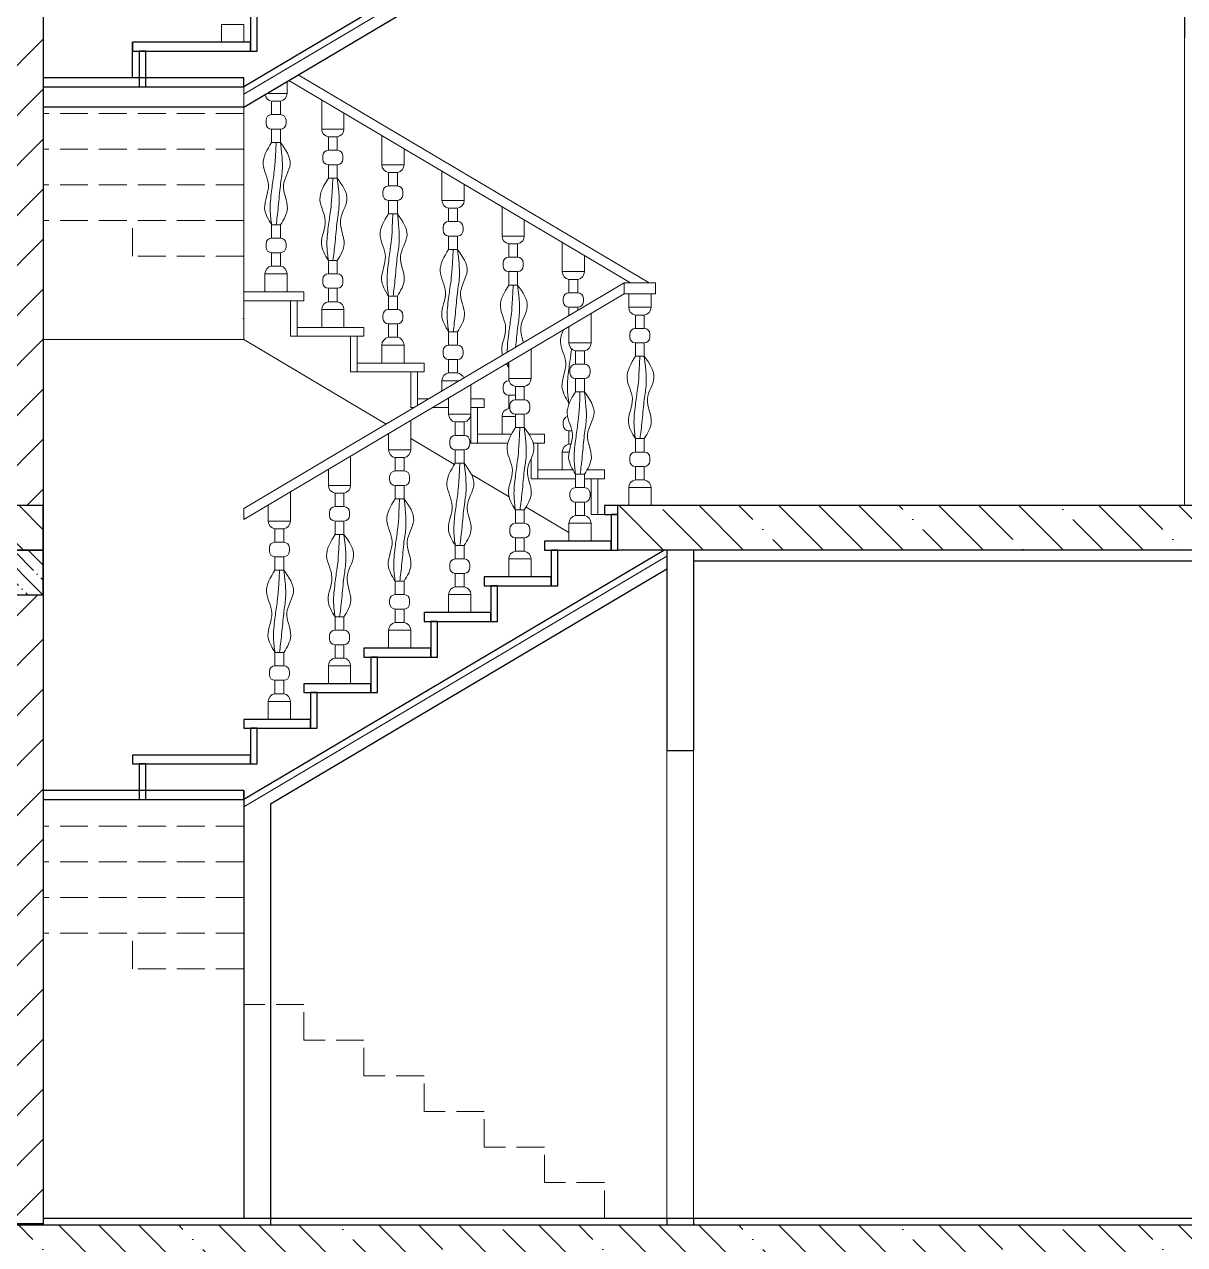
# Model space of a CAD drawing. Header units: millimetres. Extents: x -56498 to 234605, y -296269 to -29969.
# Drawn here: x 172599 to 177809, y -223285 to -217806 of the extents above; entities that cross this region are included whole.
import ezdxf

# ---------------------------------------------------------------- set-up
doc = ezdxf.new("R2010")
doc.units = ezdxf.units.MM
doc.header["$LTSCALE"] = 100
doc.linetypes.add('GOST2.303 4', pattern=[7, 5, -2, 0])
for name, color, linetype, lineweight in [('0.3', 7, 'Continuous', 30), ('Тонкі 0.18', 142, 'Continuous', 18), ('Штрихові 0.18', 7, 'GOST2.303 4', 18), ('Штрихування 0.09', 253, 'Continuous', 9)]:
    doc.layers.add(name, color=color, linetype=linetype, lineweight=lineweight)
pattern_1 = [(135, (-90169.8, -117250), (-179.60512, -179.60512), []), (135, (-90169.8, -117070.4), (-179.60512, -179.60512), [317.5, -63.5, 0, -63.5])]
pattern_2 = [(45, (-90169.81, -117250), (-112.2532, 112.2532), [])]

msp = doc.modelspace()

# ---------------------------------------------------------------- hatches: boundary and pattern name
at = {"layer": 'Штрихування 0.09'}
h = msp.add_hatch(dxfattribs=at)
h.set_pattern_fill('ANSI31', color=256, scale=50, style=0)
h.set_pattern_definition(pattern_2)
h.paths.add_polyline_path([(172684.165, -217166.579), (172284.165, -217166.579), (172284.165, -219966.583), (172684.165, -219966.583)])
h = msp.add_hatch(dxfattribs=at)
h.set_pattern_fill('ANSI35', color=256, scale=40, angle=90, style=0)
h.set_pattern_definition(pattern_1)
h.paths.add_polyline_path([(172284.165, -220166.583), (172684.165, -220166.583), (172684.165, -219966.583), (172284.165, -219966.583)])
h = msp.add_hatch(dxfattribs=at)
h.set_pattern_fill('ANSI35', color=256, scale=40, angle=90, style=0)
h.set_pattern_definition(pattern_1)
h.paths.add_polyline_path([(175264.165, -220166.588), (182084.092, -220166.588), (182084.092, -219966.583), (175264.165, -219966.583)])
at = {"layer": 'Штрихування 0.09', "ltscale": 0.25}
h = msp.add_hatch(dxfattribs=at)
h.set_pattern_fill('ANSI35', color=256, scale=15, angle=90, style=0)
h.paths.add_polyline_path([(172684.165, -220166.583), (172284.165, -220166.583), (172284.165, -220366.583), (172684.165, -220366.583)])
at = {"layer": 'Штрихування 0.09'}
h = msp.add_hatch(dxfattribs=at)
h.set_pattern_fill('ANSI31', color=256, scale=50, style=0)
h.set_pattern_definition(pattern_2)
h.paths.add_polyline_path([(172684.165, -220366.583), (172284.165, -220366.583), (172284.165, -223191.584), (172684.165, -223191.584)])
h = msp.add_hatch(dxfattribs=at)
h.set_pattern_fill('ANSI35', color=256, scale=40, angle=90, style=0)
h.set_pattern_definition(pattern_1)
h.paths.add_polyline_path([(162834.237, -223396.584), (182134.092, -223396.584), (182134.092, -223196.584), (162834.237, -223196.584)])

# ---------------------------------------------------------------- linework, layer by layer
at = {"layer": '0.3'}
for p, q in [((172684.165, -213426.584), (172684.165, -223196.584)), ((173584.163, -218084.197), (175470.144, -216966.583)), ((177809.166, -216966.583), (177809.166, -217866.585)), ((173584.163, -218177.189), (175542.692, -217016.583)), ((173084.163, -218046.591), (173084.163, -217886.591)), ((173584.163, -217886.591), (173084.163, -217886.591)), ((173584.163, -218046.591), (172684.163, -218046.591)), ((173584.163, -218177.189), (172684.165, -218177.189)), ((175264.165, -220166.588), (175264.165, -219966.591)), ((182084.092, -219966.583), (175474.165, -219966.588)), ((173584.165, -221284.194), (175470.133, -220166.587)), ((182084.092, -220166.583), (175264.165, -220166.588)), ((175484.165, -220166.583), (175484.165, -221066.584)), ((175604.165, -220166.583), (175604.165, -221066.584)), ((179864.163, -220216.583), (175604.165, -220216.583)), ((173704.165, -221306.075), (175484.165, -220251.264)), ((173584.165, -221086.588), (173084.165, -221086.588)), ((175484.165, -221066.584), (175604.165, -221066.584)), ((173584.165, -221246.588), (172684.165, -221246.588)), ((173584.165, -221246.588), (173584.165, -223166.584)), ((173704.165, -221306.075), (173704.165, -223196.584)), ((162684.165, -223196.584), (181884.092, -223196.584)), ((172684.165, -223191.584), (172284.165, -223191.584)), ((172284.165, -223191.584), (172684.165, -223191.584)), ((172684.165, -223166.584), (179864.163, -223166.584)), ((175484.165, -223166.584), (175484.165, -223196.584)), ((175604.165, -223166.584), (175604.165, -223196.584))]:
    msp.add_line(p, q, dxfattribs=at)
for points in [[(173614.163, -217926.591), (173644.163, -217926.591), (173644.163, -217766.591), (173614.163, -217766.591)], [(173084.163, -217926.591), (173614.163, -217926.591), (173614.163, -217886.591), (173084.163, -217886.591)], [(173114.163, -218086.591), (173144.163, -218086.591), (173144.163, -217926.591), (173114.163, -217926.591)], [(172684.163, -218086.591), (173584.163, -218086.591), (173584.163, -218046.591), (172684.163, -218046.591)], [(172284.165, -220166.583), (172684.165, -220166.583), (172684.165, -219966.583), (172284.165, -219966.583)], [(175234.165, -220166.588), (175264.165, -220166.588), (175264.165, -220006.588), (175234.165, -220006.588)], [(174934.165, -220166.588), (175234.165, -220166.588), (175234.165, -220126.588), (174934.165, -220126.588)], [(174964.165, -220326.588), (174994.165, -220326.588), (174994.165, -220166.588), (174964.165, -220166.588)], [(174664.165, -220326.588), (174964.165, -220326.588), (174964.165, -220286.588), (174664.165, -220286.588)], [(174694.165, -220486.588), (174724.165, -220486.588), (174724.165, -220326.588), (174694.165, -220326.588)], [(174394.165, -220486.588), (174694.165, -220486.588), (174694.165, -220446.588), (174394.165, -220446.588)], [(174424.165, -220646.588), (174454.165, -220646.588), (174454.165, -220486.588), (174424.165, -220486.588)], [(174124.165, -220646.588), (174424.165, -220646.588), (174424.165, -220606.588), (174124.165, -220606.588)], [(174154.165, -220806.588), (174184.165, -220806.588), (174184.165, -220646.588), (174154.165, -220646.588)], [(173854.165, -220806.588), (174154.165, -220806.588), (174154.165, -220766.588), (173854.165, -220766.588)], [(173884.165, -220966.588), (173914.165, -220966.588), (173914.165, -220806.588), (173884.165, -220806.588)], [(173584.165, -220966.588), (173884.165, -220966.588), (173884.165, -220926.588), (173584.165, -220926.588)], [(173614.165, -221126.588), (173644.165, -221126.588), (173644.165, -220966.588), (173614.165, -220966.588)], [(173084.165, -221126.588), (173614.165, -221126.588), (173614.165, -221086.588), (173084.165, -221086.588)], [(173114.165, -221286.588), (173144.165, -221286.588), (173144.165, -221126.588), (173114.165, -221126.588)], [(172684.165, -221286.588), (173584.165, -221286.588), (173584.165, -221246.588), (172684.165, -221246.588)]]:
    msp.add_lwpolyline(points, close=True, dxfattribs=at)
msp.add_lwpolyline([(175504.165, -219966.591), (175204.165, -219966.591), (175204.165, -220006.591), (175264.165, -220006.591)], dxfattribs=at)
at = {"layer": '0.3', "ltscale": 0.25}
msp.add_lwpolyline([(172684.165, -220166.583), (172284.165, -220166.583), (172284.165, -220366.583), (172684.165, -220366.583)], close=True, dxfattribs=at)
at = {"layer": 'Тонкі 0.18'}
for p, q in [((173584.163, -218119.069), (175528.99, -216966.583)), ((177809.166, -217866.585), (177809.166, -219966.586)), ((173584.165, -221319.066), (175484.165, -220193.144)), ((175484.165, -221066.584), (175484.165, -223166.584)), ((175604.165, -221066.584), (175604.165, -223166.584))]:
    msp.add_line(p, q, dxfattribs=at)
at = {"layer": 'Штрихові 0.18', "ltscale": 0.25}
for p, q in [((173584.163, -218206.591), (172684.163, -218206.591)), ((173584.163, -218366.591), (172684.163, -218366.591)), ((173584.163, -218526.591), (172684.163, -218526.591)), ((173584.163, -218686.591), (172684.163, -218686.591)), ((173084.163, -218846.591), (173084.163, -218686.591)), ((173584.163, -218846.591), (173084.163, -218846.591)), ((173584.165, -221406.588), (172684.165, -221406.588)), ((173584.165, -221566.588), (172684.165, -221566.588)), ((173584.165, -221726.588), (172684.165, -221726.588)), ((173584.165, -221886.588), (172684.165, -221886.588)), ((173084.165, -222046.588), (173084.165, -221886.588))]:
    msp.add_line(p, q, dxfattribs=at)
msp.add_lwpolyline([(175204.165, -223166.584), (175204.165, -223006.584), (174934.165, -223006.584), (174934.165, -222846.584), (174664.165, -222846.584), (174664.165, -222686.584), (174394.165, -222686.584), (174394.165, -222526.584), (174124.165, -222526.584), (174124.165, -222366.584), (173854.165, -222366.584), (173854.165, -222206.584), (173584.165, -222206.584), (173584.165, -222046.588), (173084.165, -222046.588)], dxfattribs=at)
at = {"layer": 'Штрихування 0.09', "ltscale": 0.75}
for p, q in [((173484.163, -217806.135), (173584.163, -217806.135)), ((173484.163, -217806.135), (173484.163, -217886.591)), ((173554.163, -217806.135), (173584.163, -217806.135)), ((173584.163, -217806.135), (173584.163, -217886.591)), ((175405.276, -218966.591), (173828.662, -218032.301)), ((173779.163, -218061.634), (173779.163, -218116.257)), ((175320.901, -218966.591), (173786.474, -218057.301)), ((173686.986, -218116.257), (173779.163, -218116.257)), ((173709.163, -218151.257), (173749.163, -218151.257)), ((173709.163, -218211.257), (173709.163, -218151.257)), ((173749.163, -218116.257), (173779.163, -218116.257)), ((173749.163, -218211.257), (173749.163, -218151.257)), ((173934.163, -218144.821), (173934.163, -218276.257)), ((173709.163, -218211.257), (173749.163, -218211.257)), ((174034.163, -218204.08), (174034.163, -218276.257)), ((173684.163, -218251.257), (173684.163, -218236.257)), ((173774.163, -218251.257), (173774.163, -218236.257)), ((173709.163, -218276.257), (173749.163, -218276.257)), ((173709.163, -218336.257), (173709.163, -218276.257)), ((173749.163, -218336.257), (173749.163, -218276.257)), ((173934.163, -218276.257), (174034.163, -218276.257)), ((173964.163, -218311.257), (174004.163, -218311.257)), ((173964.163, -218371.257), (173964.163, -218311.257)), ((174004.163, -218276.257), (174034.163, -218276.257)), ((174004.163, -218371.257), (174004.163, -218311.257)), ((174204.163, -218304.821), (174204.163, -218436.257)), ((173709.163, -218336.257), (173749.163, -218336.257)), ((173964.163, -218371.257), (174004.163, -218371.257)), ((174304.163, -218364.08), (174304.163, -218436.257)), ((173939.163, -218411.257), (173939.163, -218396.257)), ((174029.163, -218411.257), (174029.163, -218396.257)), ((173964.163, -218436.257), (174004.163, -218436.257)), ((173964.163, -218496.257), (173964.163, -218436.257)), ((174004.163, -218496.257), (174004.163, -218436.257)), ((174204.163, -218436.257), (174304.163, -218436.257)), ((174234.163, -218471.257), (174274.163, -218471.257)), ((174234.163, -218531.257), (174234.163, -218471.257)), ((174274.163, -218436.257), (174304.163, -218436.257)), ((174274.163, -218531.257), (174274.163, -218471.257)), ((174474.163, -218464.821), (174474.163, -218596.257)), ((173964.163, -218496.257), (174004.163, -218496.257)), ((174234.163, -218531.257), (174274.163, -218531.257)), ((174574.163, -218524.08), (174574.163, -218596.257)), ((174209.163, -218571.257), (174209.163, -218556.257)), ((174299.163, -218571.257), (174299.163, -218556.257)), ((174234.163, -218596.257), (174274.163, -218596.257)), ((174234.163, -218656.257), (174234.163, -218596.257)), ((174274.163, -218656.257), (174274.163, -218596.257)), ((174474.163, -218596.257), (174574.163, -218596.257)), ((174504.163, -218631.257), (174544.163, -218631.257)), ((174504.163, -218691.257), (174504.163, -218631.257)), ((174544.163, -218596.257), (174574.163, -218596.257)), ((174544.163, -218691.257), (174544.163, -218631.257)), ((174744.163, -218624.821), (174744.163, -218756.257)), ((174234.163, -218656.257), (174274.163, -218656.257)), ((174504.163, -218691.257), (174544.163, -218691.257)), ((174844.163, -218684.08), (174844.163, -218756.257)), ((173709.163, -218706.131), (173749.163, -218706.131)), ((173709.163, -218706.131), (173709.163, -218766.131)), ((173749.163, -218706.131), (173749.163, -218766.131)), ((174479.163, -218731.257), (174479.163, -218716.257)), ((174504.163, -218756.257), (174544.163, -218756.257)), ((174504.163, -218816.257), (174504.163, -218756.257)), ((174544.163, -218816.257), (174544.163, -218756.257)), ((174569.163, -218731.257), (174569.163, -218716.257)), ((174744.163, -218756.257), (174844.163, -218756.257)), ((174814.163, -218756.257), (174844.163, -218756.257)), ((173684.163, -218791.131), (173684.163, -218806.131)), ((173709.163, -218766.131), (173749.163, -218766.131)), ((173774.163, -218791.131), (173774.163, -218806.131)), ((174774.163, -218791.257), (174814.163, -218791.257)), ((174774.163, -218851.257), (174774.163, -218791.257)), ((174814.163, -218851.257), (174814.163, -218791.257)), ((175014.163, -218784.821), (175014.163, -218916.257)), ((173709.163, -218831.131), (173749.163, -218831.131)), ((173709.163, -218831.131), (173709.163, -218891.131)), ((173709.163, -218831.131), (173749.163, -218831.131)), ((173709.163, -218831.131), (173709.163, -218891.131)), ((173749.163, -218831.131), (173749.163, -218891.131)), ((173749.163, -218831.131), (173749.163, -218891.131)), ((173964.163, -218866.131), (174004.163, -218866.131)), ((173964.163, -218866.131), (173964.163, -218926.131)), ((174004.163, -218866.131), (174004.163, -218926.131)), ((174504.163, -218816.257), (174544.163, -218816.257)), ((174774.163, -218851.257), (174814.163, -218851.257)), ((175114.163, -218844.08), (175114.163, -218916.257)), ((173709.163, -218891.131), (173749.163, -218891.131)), ((174749.163, -218891.257), (174749.163, -218876.257)), ((174774.163, -218916.257), (174814.163, -218916.257)), ((174774.163, -218976.257), (174774.163, -218916.257)), ((174814.163, -218976.257), (174814.163, -218916.257)), ((174839.163, -218891.257), (174839.163, -218876.257)), ((175014.163, -218916.257), (175114.163, -218916.257)), ((175084.163, -218916.257), (175114.163, -218916.257)), ((173584.163, -219979.267), (175293.053, -218966.591)), ((173679.163, -218926.131), (173779.163, -218926.131)), ((173679.163, -218926.131), (173679.163, -219006.587)), ((173749.163, -218926.131), (173779.163, -218926.131)), ((173779.163, -218926.131), (173779.163, -219006.587)), ((173939.163, -218951.131), (173939.163, -218966.131)), ((173964.163, -218926.131), (174004.163, -218926.131)), ((174029.163, -218951.131), (174029.163, -218966.131)), ((174774.163, -218976.257), (174814.163, -218976.257)), ((175044.163, -218951.257), (175084.163, -218951.257)), ((175044.163, -219011.257), (175044.163, -218951.257)), ((175084.163, -219011.257), (175084.163, -218951.257)), ((173584.163, -220029.267), (175293.053, -219016.591)), ((173964.163, -218991.131), (174004.163, -218991.131)), ((173964.163, -218991.131), (173964.163, -219051.131)), ((173964.163, -218991.131), (174004.163, -218991.131)), ((173964.163, -218991.131), (173964.163, -219051.131)), ((174004.163, -218991.131), (174004.163, -219051.131)), ((174004.163, -218991.131), (174004.163, -219051.131)), ((174234.163, -219026.131), (174274.163, -219026.131)), ((174234.163, -219026.131), (174234.163, -219086.131)), ((174274.163, -219026.131), (174274.163, -219086.131)), ((175044.163, -219011.257), (175084.163, -219011.257)), ((175313.053, -219016.591), (175313.053, -219076.261)), ((175413.053, -219016.591), (175413.053, -219076.261)), ((173934.163, -219086.131), (174034.163, -219086.131)), ((173934.163, -219086.131), (173934.163, -219166.587)), ((173964.163, -219051.131), (174004.163, -219051.131)), ((174004.163, -219086.131), (174034.163, -219086.131)), ((174034.163, -219086.131), (174034.163, -219166.587)), ((174234.163, -219086.131), (174274.163, -219086.131)), ((175019.163, -219051.257), (175019.163, -219036.257)), ((175044.163, -219076.257), (175084.163, -219076.257)), ((175044.163, -219114.081), (175044.163, -219076.257)), ((175084.163, -219090.378), (175084.163, -219076.257)), ((175109.163, -219051.257), (175109.163, -219036.257)), ((175313.053, -219076.261), (175413.053, -219076.261)), ((175383.053, -219076.261), (175413.053, -219076.261)), ((174209.163, -219111.131), (174209.163, -219126.131)), ((174299.163, -219111.131), (174299.163, -219126.131)), ((175144.165, -219104.821), (175144.165, -219236.257)), ((175343.053, -219111.261), (175383.053, -219111.261)), ((175343.053, -219171.261), (175343.053, -219111.261)), ((175383.053, -219171.261), (175383.053, -219111.261)), ((174234.163, -219151.131), (174274.163, -219151.131)), ((174234.163, -219151.131), (174234.163, -219211.131)), ((174234.163, -219151.131), (174274.163, -219151.131)), ((174234.163, -219151.131), (174234.163, -219211.131)), ((174274.163, -219151.131), (174274.163, -219211.131)), ((174274.163, -219151.131), (174274.163, -219211.131)), ((174504.163, -219186.131), (174544.163, -219186.131)), ((174504.163, -219186.131), (174504.163, -219246.131)), ((174544.163, -219186.131), (174544.163, -219246.131)), ((175044.165, -219164.08), (175044.165, -219236.257)), ((175318.053, -219211.261), (175318.053, -219196.261)), ((175343.053, -219171.261), (175383.053, -219171.261)), ((175408.053, -219211.261), (175408.053, -219196.261)), ((174204.163, -219246.131), (174304.163, -219246.131)), ((174204.163, -219246.131), (174204.163, -219326.587)), ((174234.163, -219211.131), (174274.163, -219211.131)), ((174274.163, -219246.131), (174304.163, -219246.131)), ((174304.163, -219246.131), (174304.163, -219326.587)), ((174504.163, -219246.131), (174544.163, -219246.131)), ((175044.165, -219236.257), (175144.165, -219236.257)), ((175114.165, -219236.257), (175144.165, -219236.257)), ((175343.053, -219236.261), (175383.053, -219236.261)), ((175343.053, -219296.261), (175343.053, -219236.261)), ((175383.053, -219296.261), (175383.053, -219236.261)), ((174479.163, -219271.131), (174479.163, -219286.131)), ((174569.163, -219271.131), (174569.163, -219286.131)), ((174874.165, -219264.821), (174874.165, -219396.257)), ((175074.165, -219271.257), (175114.165, -219271.257)), ((175074.165, -219331.257), (175074.165, -219271.257)), ((175114.165, -219331.257), (175114.165, -219271.257)), ((175343.053, -219296.261), (175383.053, -219296.261)), ((174504.163, -219311.131), (174544.163, -219311.131)), ((174504.163, -219311.131), (174504.163, -219371.131)), ((174504.163, -219311.131), (174544.163, -219311.131)), ((174504.163, -219311.131), (174504.163, -219371.131)), ((174544.163, -219311.131), (174544.163, -219371.131)), ((174544.163, -219311.131), (174544.163, -219371.131)), ((174774.163, -219324.081), (174774.163, -219406.131)), ((174774.165, -219324.08), (174774.165, -219396.257)), ((175049.165, -219371.257), (175049.165, -219356.257)), ((175074.165, -219331.257), (175114.165, -219331.257)), ((175139.165, -219371.257), (175139.165, -219356.257)), ((174474.163, -219406.131), (174551.329, -219406.131)), ((174474.163, -219406.131), (174474.163, -219451.859)), ((174504.163, -219371.131), (174544.163, -219371.131)), ((174544.163, -219406.131), (174551.329, -219406.131)), ((174774.165, -219396.257), (174874.165, -219396.257)), ((174844.165, -219396.257), (174874.165, -219396.257)), ((175074.165, -219396.257), (175114.165, -219396.257)), ((175074.165, -219456.257), (175074.165, -219396.257)), ((175114.165, -219456.257), (175114.165, -219396.257)), ((174604.165, -219424.821), (174604.165, -219556.257)), ((174749.163, -219431.131), (174749.163, -219446.131)), ((174774.163, -219471.131), (174804.165, -219471.131)), ((174774.163, -219471.131), (174774.163, -219531.131)), ((174774.163, -219471.131), (174804.165, -219471.131)), ((174774.163, -219471.131), (174774.163, -219531.131)), ((174804.165, -219431.257), (174844.165, -219431.257)), ((174804.165, -219491.257), (174804.165, -219431.257)), ((174844.165, -219491.257), (174844.165, -219431.257)), ((175074.165, -219456.257), (175114.165, -219456.257)), ((174504.165, -219484.08), (174504.165, -219556.257)), ((174779.165, -219531.257), (174779.165, -219516.257)), ((174804.165, -219491.257), (174844.165, -219491.257)), ((174869.165, -219531.257), (174869.165, -219516.257)), ((175044.163, -219506.131), (175046.516, -219506.131)), ((175044.163, -219506.131), (175044.163, -219511.851)), ((174504.165, -219556.257), (174604.165, -219556.257)), ((174574.165, -219556.257), (174604.165, -219556.257)), ((174744.163, -219566.131), (174804.165, -219566.131)), ((174744.163, -219566.131), (174744.163, -219646.587)), ((174774.163, -219531.131), (174779.165, -219531.131)), ((174804.165, -219556.257), (174844.165, -219556.257)), ((174804.165, -219616.257), (174804.165, -219556.257)), ((174844.165, -219616.257), (174844.165, -219556.257)), ((174334.165, -219584.821), (174334.165, -219716.257)), ((174534.165, -219591.257), (174574.165, -219591.257)), ((174534.165, -219651.257), (174534.165, -219591.257)), ((174574.165, -219651.257), (174574.165, -219591.257)), ((174804.165, -219616.257), (174844.165, -219616.257)), ((175019.163, -219591.131), (175019.163, -219606.131)), ((175044.163, -219631.131), (175058.038, -219631.131)), ((175044.163, -219631.131), (175044.163, -219691.131)), ((175044.163, -219631.131), (175058.038, -219631.131)), ((175044.163, -219631.131), (175044.163, -219691.131)), ((174234.165, -219644.08), (174234.165, -219716.257)), ((174509.165, -219691.257), (174509.165, -219676.257)), ((174534.165, -219651.257), (174574.165, -219651.257)), ((174599.165, -219691.257), (174599.165, -219676.257)), ((175044.163, -219691.131), (175054.056, -219691.131)), ((175343.053, -219666.135), (175383.053, -219666.135)), ((175343.053, -219666.135), (175343.053, -219726.135)), ((175383.053, -219666.135), (175383.053, -219726.135)), ((174064.165, -219744.821), (174064.165, -219876.257)), ((174234.165, -219716.257), (174334.165, -219716.257)), ((174304.165, -219716.257), (174334.165, -219716.257)), ((174534.165, -219716.257), (174574.165, -219716.257)), ((174534.165, -219776.257), (174534.165, -219716.257)), ((174574.165, -219776.257), (174574.165, -219716.257)), ((175014.163, -219726.131), (175045.212, -219726.131)), ((175014.163, -219726.131), (175014.163, -219806.587)), ((175343.053, -219726.135), (175383.053, -219726.135)), ((174264.165, -219751.257), (174304.165, -219751.257)), ((174264.165, -219811.257), (174264.165, -219751.257)), ((174304.165, -219811.257), (174304.165, -219751.257)), ((174534.165, -219776.257), (174574.165, -219776.257)), ((175318.053, -219751.135), (175318.053, -219766.135)), ((175343.053, -219791.135), (175383.053, -219791.135)), ((175343.053, -219791.135), (175343.053, -219851.135)), ((175343.053, -219791.135), (175383.053, -219791.135)), ((175343.053, -219791.135), (175343.053, -219851.135)), ((175383.053, -219791.135), (175383.053, -219851.135)), ((175383.053, -219791.135), (175383.053, -219851.135)), ((175408.053, -219751.135), (175408.053, -219766.135)), ((173964.165, -219804.08), (173964.165, -219876.257)), ((174239.165, -219851.257), (174239.165, -219836.257)), ((174264.165, -219811.257), (174304.165, -219811.257)), ((174329.165, -219851.257), (174329.165, -219836.257)), ((175074.165, -219826.132), (175114.165, -219826.132)), ((175074.165, -219826.132), (175074.165, -219886.132)), ((175114.165, -219826.132), (175114.165, -219886.132)), ((175343.053, -219851.135), (175383.053, -219851.135)), ((173794.165, -219904.821), (173794.165, -220036.257)), ((173964.165, -219876.257), (174064.165, -219876.257)), ((174034.165, -219876.257), (174064.165, -219876.257)), ((174264.165, -219876.257), (174304.165, -219876.257)), ((174264.165, -219936.257), (174264.165, -219876.257)), ((174304.165, -219936.257), (174304.165, -219876.257)), ((175074.165, -219886.132), (175114.165, -219886.132)), ((175313.053, -219886.135), (175413.053, -219886.135)), ((175313.053, -219886.135), (175313.053, -219966.591)), ((175383.053, -219886.135), (175413.053, -219886.135)), ((175413.053, -219886.135), (175413.053, -219966.591)), ((173694.165, -219964.08), (173694.165, -220036.257)), ((173994.165, -219911.257), (174034.165, -219911.257)), ((173994.165, -219971.257), (173994.165, -219911.257)), ((174034.165, -219971.257), (174034.165, -219911.257)), ((174264.165, -219936.257), (174304.165, -219936.257)), ((175049.165, -219911.132), (175049.165, -219926.132)), ((175074.165, -219951.132), (175114.165, -219951.132)), ((175074.165, -219951.132), (175074.165, -220011.132)), ((175074.165, -219951.132), (175114.165, -219951.132)), ((175074.165, -219951.132), (175074.165, -220011.132)), ((175114.165, -219951.132), (175114.165, -220011.132)), ((175114.165, -219951.132), (175114.165, -220011.132)), ((175139.165, -219911.132), (175139.165, -219926.132)), ((173584.163, -220029.267), (173584.163, -219979.267)), ((173969.165, -220011.257), (173969.165, -219996.257)), ((173994.165, -219971.257), (174034.165, -219971.257)), ((174059.165, -220011.257), (174059.165, -219996.257)), ((174804.165, -219986.132), (174844.165, -219986.132)), ((174804.165, -219986.132), (174804.165, -220046.132)), ((174844.165, -219986.132), (174844.165, -220046.132)), ((175074.165, -220011.132), (175114.165, -220011.132)), ((173694.165, -220036.257), (173794.165, -220036.257)), ((173724.165, -220071.257), (173764.165, -220071.257)), ((173724.165, -220131.257), (173724.165, -220071.257)), ((173764.165, -220036.257), (173794.165, -220036.257)), ((173764.165, -220131.257), (173764.165, -220071.257)), ((173994.165, -220036.257), (174034.165, -220036.257)), ((173994.165, -220096.257), (173994.165, -220036.257)), ((174034.165, -220096.257), (174034.165, -220036.257)), ((174779.165, -220071.132), (174779.165, -220086.132)), ((174804.165, -220046.132), (174844.165, -220046.132)), ((174869.165, -220071.132), (174869.165, -220086.132)), ((175044.165, -220046.132), (175144.165, -220046.132)), ((175044.165, -220046.132), (175044.165, -220126.588)), ((175114.165, -220046.132), (175144.165, -220046.132)), ((175144.165, -220046.132), (175144.165, -220126.588)), ((173994.165, -220096.257), (174034.165, -220096.257)), ((174804.165, -220111.132), (174844.165, -220111.132)), ((174804.165, -220111.132), (174804.165, -220171.132)), ((174804.165, -220111.132), (174844.165, -220111.132)), ((174804.165, -220111.132), (174804.165, -220171.132)), ((174844.165, -220111.132), (174844.165, -220171.132)), ((174844.165, -220111.132), (174844.165, -220171.132)), ((173699.165, -220171.257), (173699.165, -220156.257)), ((173724.165, -220131.257), (173764.165, -220131.257)), ((173789.165, -220171.257), (173789.165, -220156.257)), ((174534.165, -220146.132), (174574.165, -220146.132)), ((174534.165, -220146.132), (174534.165, -220206.132)), ((174574.165, -220146.132), (174574.165, -220206.132)), ((174804.165, -220171.132), (174844.165, -220171.132)), ((173724.165, -220196.257), (173764.165, -220196.257)), ((173724.165, -220256.257), (173724.165, -220196.257)), ((173764.165, -220256.257), (173764.165, -220196.257)), ((174509.165, -220231.132), (174509.165, -220246.132)), ((174534.165, -220206.132), (174574.165, -220206.132)), ((174599.165, -220231.132), (174599.165, -220246.132)), ((174774.165, -220206.132), (174874.165, -220206.132)), ((174774.165, -220206.132), (174774.165, -220286.588)), ((174844.165, -220206.132), (174874.165, -220206.132)), ((174874.165, -220206.132), (174874.165, -220286.588)), ((173724.165, -220256.257), (173764.165, -220256.257)), ((174534.165, -220271.132), (174574.165, -220271.132)), ((174534.165, -220271.132), (174534.165, -220331.132)), ((174534.165, -220271.132), (174574.165, -220271.132)), ((174534.165, -220271.132), (174534.165, -220331.132)), ((174574.165, -220271.132), (174574.165, -220331.132)), ((174574.165, -220271.132), (174574.165, -220331.132)), ((174264.165, -220306.132), (174304.165, -220306.132)), ((174264.165, -220306.132), (174264.165, -220366.132)), ((174304.165, -220306.132), (174304.165, -220366.132)), ((174534.165, -220331.132), (174574.165, -220331.132)), ((174239.165, -220391.132), (174239.165, -220406.132)), ((174264.165, -220366.132), (174304.165, -220366.132)), ((174329.165, -220391.132), (174329.165, -220406.132)), ((174504.165, -220366.132), (174604.165, -220366.132)), ((174504.165, -220366.132), (174504.165, -220446.588)), ((174574.165, -220366.132), (174604.165, -220366.132)), ((174604.165, -220366.132), (174604.165, -220446.588)), ((174264.165, -220431.132), (174304.165, -220431.132)), ((174264.165, -220431.132), (174264.165, -220491.132)), ((174264.165, -220431.132), (174304.165, -220431.132)), ((174264.165, -220431.132), (174264.165, -220491.132)), ((174304.165, -220431.132), (174304.165, -220491.132)), ((174304.165, -220431.132), (174304.165, -220491.132)), ((173994.165, -220466.132), (174034.165, -220466.132)), ((173994.165, -220466.132), (173994.165, -220526.132)), ((174034.165, -220466.132), (174034.165, -220526.132)), ((174264.165, -220491.132), (174304.165, -220491.132)), ((173969.165, -220551.132), (173969.165, -220566.132)), ((173994.165, -220526.132), (174034.165, -220526.132)), ((174059.165, -220551.132), (174059.165, -220566.132)), ((174234.165, -220526.132), (174334.165, -220526.132)), ((174234.165, -220526.132), (174234.165, -220606.588)), ((174304.165, -220526.132), (174334.165, -220526.132)), ((174334.165, -220526.132), (174334.165, -220606.588)), ((173994.165, -220591.132), (174034.165, -220591.132)), ((173994.165, -220591.132), (173994.165, -220651.132)), ((173994.165, -220591.132), (174034.165, -220591.132)), ((173994.165, -220591.132), (173994.165, -220651.132)), ((174034.165, -220591.132), (174034.165, -220651.132)), ((174034.165, -220591.132), (174034.165, -220651.132)), ((173724.165, -220626.132), (173764.165, -220626.132)), ((173724.165, -220626.132), (173724.165, -220686.132)), ((173764.165, -220626.132), (173764.165, -220686.132)), ((173994.165, -220651.132), (174034.165, -220651.132)), ((173699.165, -220711.132), (173699.165, -220726.132)), ((173724.165, -220686.132), (173764.165, -220686.132)), ((173789.165, -220711.132), (173789.165, -220726.132)), ((173964.165, -220686.132), (174064.165, -220686.132)), ((173964.165, -220686.132), (173964.165, -220766.588)), ((174034.165, -220686.132), (174064.165, -220686.132)), ((174064.165, -220686.132), (174064.165, -220766.588)), ((173724.165, -220751.132), (173764.165, -220751.132)), ((173724.165, -220751.132), (173724.165, -220811.132)), ((173724.165, -220751.132), (173764.165, -220751.132)), ((173724.165, -220751.132), (173724.165, -220811.132)), ((173764.165, -220751.132), (173764.165, -220811.132)), ((173764.165, -220751.132), (173764.165, -220811.132)), ((173724.165, -220811.132), (173764.165, -220811.132)), ((173694.165, -220846.132), (173794.165, -220846.132)), ((173694.165, -220846.132), (173694.165, -220926.588)), ((173764.165, -220846.132), (173794.165, -220846.132)), ((173794.165, -220846.132), (173794.165, -220926.588))]:
    msp.add_line(p, q, dxfattribs=at)
at = {"layer": 'Штрихування 0.09'}
for p, q in [((173423.059, -217886.591), (173393.057, -217886.591)), ((173584.163, -219126.587), (173580.701, -219126.587)), ((174223.418, -219600.449), (173584.163, -219221.631)), ((174530.409, -219782.369), (174334.165, -219666.076)), ((174775.681, -219927.715), (174606.867, -219827.677)), ((175044.165, -220086.817), (174852.108, -219973.005)), ((175174.163, -220006.587), (175204.165, -220006.587)), ((175313.053, -219966.591), (175283.051, -219966.591))]:
    msp.add_line(p, q, dxfattribs=at)
at = {"layer": 'Штрихування 0.09', "ltscale": 0.25}
for q in [(173584.163, -218086.591), (172684.165, -219221.631)]:
    msp.add_line((173584.163, -219221.631), q, dxfattribs=at)
at = {"layer": 'Штрихування 0.09'}
for points in [[(172284.165, -216966.583), (172684.165, -216966.583), (172684.165, -219966.583), (172284.165, -219966.583)], [(173854.163, -219046.587), (173584.163, -219046.587), (173584.163, -219006.587), (173854.163, -219006.587)], [(173824.163, -219206.587), (173794.163, -219206.587), (173794.163, -219046.587), (173824.163, -219046.587)], [(174124.163, -219206.587), (173824.163, -219206.587), (173824.163, -219166.587), (174124.163, -219166.587)], [(174094.163, -219366.587), (174064.163, -219366.587), (174064.163, -219206.587), (174094.163, -219206.587)], [(174394.163, -219366.587), (174094.163, -219366.587), (174094.163, -219326.587), (174394.163, -219326.587)], [(174634.163, -219686.587), (174604.163, -219686.587), (174604.163, -219526.587), (174634.163, -219526.587)], [(175174.163, -220006.587), (175144.163, -220006.587), (175144.163, -219846.587), (175174.163, -219846.587)], [(175264.165, -220166.588), (182084.092, -220166.588), (182084.092, -219966.583), (175264.165, -219966.583)], [(172684.165, -220166.583), (172284.165, -220166.583), (172284.165, -223191.584), (172684.165, -223191.584)], [(162834.237, -223396.584), (182134.092, -223396.584), (182134.092, -223196.584), (162834.237, -223196.584)]]:
    msp.add_lwpolyline(points, close=True, dxfattribs=at)
at = {"layer": 'Штрихування 0.09', "ltscale": 0.75}
msp.add_lwpolyline([(175433.053, -218966.591), (175293.053, -218966.591), (175293.053, -219016.591), (175433.053, -219016.591)], close=True, dxfattribs=at)
at = {"layer": 'Штрихування 0.09'}
for points in [[(174348.06, -219526.587), (174334.163, -219526.587), (174334.163, -219366.587), (174364.163, -219366.587), (174364.163, -219517.044)], [(174364.163, -219517.044), (174364.163, -219486.587), (174415.56, -219486.587)], [(174504.165, -219526.587), (174432.435, -219526.587)], [(174499.935, -219486.587), (174504.165, -219486.587)], [(174604.165, -219486.587), (174664.163, -219486.587), (174664.163, -219526.587), (174604.163, -219526.587)], [(174769.372, -219686.587), (174634.163, -219686.587), (174634.163, -219646.587), (174786.184, -219646.587)], [(174864.962, -219646.587), (174934.163, -219646.587), (174934.163, -219686.587), (174884.277, -219686.587)], [(174884.277, -219686.587), (174904.163, -219686.587), (174904.163, -219846.587), (174874.163, -219846.587), (174874.163, -219756.73)], [(175074.165, -219846.587), (174904.163, -219846.587), (174904.163, -219806.587), (175062.588, -219806.587)], [(175125.841, -219806.587), (175204.163, -219806.587), (175204.163, -219846.587), (175114.165, -219846.587)]]:
    msp.add_lwpolyline(points, dxfattribs=at)
at = {"layer": 'Штрихування 0.09', "ltscale": 0.75}
for centre, radius, start, end in [((173714.969, -218115.923), 35.808, 187.672653, 260.66817), ((173743.356, -218115.923), 35.808, 279.33183, 359.465581), ((173709.163, -218236.257), 25, 90, 180), ((173749.163, -218236.257), 25, 0, 90), ((173709.163, -218251.257), 25, 180, 270), ((173749.163, -218251.257), 25, 270, 0), ((173969.969, -218275.923), 35.808, 180.534419, 260.66817), ((173998.356, -218275.923), 35.808, 279.33183, 359.465581), ((173964.163, -218396.257), 25, 90, 180), ((174004.163, -218396.257), 25, 0, 90), ((173964.163, -218411.257), 25, 180, 270), ((174004.163, -218411.257), 25, 270, 0), ((174239.969, -218435.923), 35.808, 180.534419, 260.66817), ((174268.356, -218435.923), 35.808, 279.33183, 359.465581), ((174234.163, -218556.257), 25, 90, 180), ((174274.163, -218556.257), 25, 0, 90), ((174234.163, -218571.257), 25, 180, 270), ((174274.163, -218571.257), 25, 270, 0), ((174509.969, -218595.923), 35.808, 180.534419, 260.66817), ((174538.356, -218595.923), 35.808, 279.33183, 359.465581), ((174504.163, -218716.257), 25, 90, 180), ((174544.163, -218716.257), 25, 0, 90), ((174504.163, -218731.257), 25, 180, 270), ((174544.163, -218731.257), 25, 270, 0), ((174779.969, -218755.923), 35.808, 180.534419, 260.66817), ((174808.356, -218755.923), 35.808, 279.33183, 359.465581), ((173709.163, -218791.131), 25, 90, 180), ((173709.163, -218806.131), 25, 180, 270), ((173749.163, -218791.131), 25, 0, 90), ((173749.163, -218806.131), 25, 270, 0), ((174774.163, -218876.257), 25, 90, 180), ((174814.163, -218876.257), 25, 0, 90), ((173714.969, -218926.465), 35.808, 99.33183, 179.465581), ((173743.356, -218926.465), 35.808, 0.534419, 80.66817), ((174774.163, -218891.257), 25, 180, 270), ((174814.163, -218891.257), 25, 270, 0), ((175049.969, -218915.923), 35.808, 180.534419, 260.66817), ((175078.356, -218915.923), 35.808, 279.33183, 359.465581), ((173964.163, -218951.131), 25, 90, 180), ((173964.163, -218966.131), 25, 180, 270), ((174004.163, -218951.131), 25, 0, 90), ((174004.163, -218966.131), 25, 270, 0), ((175044.163, -219036.257), 25, 90, 180), ((175084.163, -219036.257), 25, 0, 90), ((173969.969, -219086.465), 35.808, 99.33183, 179.465581), ((173998.356, -219086.465), 35.808, 0.534419, 80.66817), ((174234.163, -219111.131), 25, 90, 180), ((174274.163, -219111.131), 25, 0, 90), ((175044.163, -219051.257), 25, 180, 270), ((175084.163, -219051.257), 25, 270, 0), ((175348.859, -219075.927), 35.808, 180.534419, 260.66817), ((175377.246, -219075.927), 35.808, 279.33183, 359.465581), ((174234.163, -219126.131), 25, 180, 270), ((174274.163, -219126.131), 25, 270, 0), ((175343.053, -219196.261), 25, 90, 180), ((175383.053, -219196.261), 25, 0, 90), ((174239.969, -219246.465), 35.808, 99.33183, 179.465581), ((174268.356, -219246.465), 35.808, 0.534419, 80.66817), ((174504.163, -219271.131), 25, 90, 180), ((174544.163, -219271.131), 25, 0, 90), ((175079.971, -219235.924), 35.808, 180.534419, 260.66817), ((175108.358, -219235.924), 35.808, 279.33183, 359.465581), ((175343.053, -219211.261), 25, 180, 270), ((175383.053, -219211.261), 25, 270, 0), ((174504.163, -219286.131), 25, 180, 270), ((174544.163, -219286.131), 25, 270, 0), ((175074.165, -219356.257), 25, 90, 180), ((175114.165, -219356.257), 25, 0, 90), ((174509.969, -219406.465), 35.808, 99.33183, 179.465581), ((174538.356, -219406.465), 35.808, 20.475335, 80.66817), ((174774.163, -219431.131), 25, 90, 180), ((174809.971, -219395.924), 35.808, 180.534419, 260.66817), ((174838.358, -219395.924), 35.808, 279.33183, 359.465581), ((175074.165, -219371.257), 25, 180, 270), ((175114.165, -219371.257), 25, 270, 0), ((174774.163, -219446.131), 25, 180, 270), ((174804.165, -219516.257), 25, 90, 180), ((174844.165, -219516.257), 25, 0, 90), ((174539.971, -219555.924), 35.808, 180.534419, 260.66817), ((174568.358, -219555.924), 35.808, 279.33183, 359.465581), ((174779.969, -219566.465), 35.808, 99.33183, 179.465581), ((174804.165, -219531.257), 25, 180, 270), ((174844.165, -219531.257), 25, 270, 0), ((175044.163, -219591.131), 25, 103.49059, 180), ((175044.163, -219606.131), 25, 180, 270), ((174534.165, -219676.257), 25, 90, 180), ((174534.165, -219691.257), 25, 180, 270), ((174574.165, -219676.257), 25, 0, 90), ((174574.165, -219691.257), 25, 270, 0), ((175049.969, -219726.465), 35.808, 99.33183, 179.465581), ((174269.971, -219715.924), 35.808, 180.534419, 260.66817), ((174298.358, -219715.924), 35.808, 279.33183, 359.465581), ((175343.053, -219751.135), 25, 90, 180), ((175383.053, -219751.135), 25, 0, 90), ((175343.053, -219766.135), 25, 180, 270), ((175383.053, -219766.135), 25, 270, 0), ((174264.165, -219836.257), 25, 90, 180), ((174264.165, -219851.257), 25, 180, 270), ((174304.165, -219836.257), 25, 0, 90), ((174304.165, -219851.257), 25, 270, 0), ((175348.859, -219886.469), 35.808, 99.33183, 179.465581), ((175377.246, -219886.469), 35.808, 0.534419, 80.66817), ((173999.971, -219875.924), 35.808, 180.534419, 260.66817), ((174028.358, -219875.924), 35.808, 279.33183, 359.465581), ((175074.165, -219911.132), 25, 90, 180), ((175114.165, -219911.132), 25, 0, 90), ((175074.165, -219926.132), 25, 180, 270), ((175114.165, -219926.132), 25, 270, 0), ((173994.165, -219996.257), 25, 90, 180), ((173994.165, -220011.257), 25, 180, 270), ((174034.165, -219996.257), 25, 0, 90), ((174034.165, -220011.257), 25, 270, 0), ((175079.971, -220046.466), 35.808, 99.33183, 179.465581), ((175108.358, -220046.466), 35.808, 0.534419, 80.66817), ((173729.971, -220035.924), 35.808, 180.534419, 260.66817), ((173758.358, -220035.924), 35.808, 279.33183, 359.465581), ((174804.165, -220071.132), 25, 90, 180), ((174844.165, -220071.132), 25, 0, 90), ((174804.165, -220086.132), 25, 180, 270), ((174844.165, -220086.132), 25, 270, 0), ((173724.165, -220156.257), 25, 90, 180), ((173724.165, -220171.257), 25, 180, 270), ((173764.165, -220156.257), 25, 0, 90), ((173764.165, -220171.257), 25, 270, 0), ((174809.971, -220206.466), 35.808, 99.33183, 179.465581), ((174838.358, -220206.466), 35.808, 0.534419, 80.66817), ((174534.165, -220231.132), 25, 90, 180), ((174574.165, -220231.132), 25, 0, 90), ((174534.165, -220246.132), 25, 180, 270), ((174574.165, -220246.132), 25, 270, 0), ((174539.971, -220366.466), 35.808, 99.33183, 179.465581), ((174568.358, -220366.466), 35.808, 0.534419, 80.66817), ((174264.165, -220391.132), 25, 90, 180), ((174304.165, -220391.132), 25, 0, 90), ((174264.165, -220406.132), 25, 180, 270), ((174304.165, -220406.132), 25, 270, 0), ((174269.971, -220526.466), 35.808, 99.33183, 179.465581), ((174298.358, -220526.466), 35.808, 0.534419, 80.66817), ((173994.165, -220551.132), 25, 90, 180), ((173994.165, -220566.132), 25, 180, 270), ((174034.165, -220551.132), 25, 0, 90), ((174034.165, -220566.132), 25, 270, 0), ((173999.971, -220686.466), 35.808, 99.33183, 179.465581), ((174028.358, -220686.466), 35.808, 0.534419, 80.66817), ((173724.165, -220711.132), 25, 90, 180), ((173724.165, -220726.132), 25, 180, 270), ((173764.165, -220711.132), 25, 0, 90), ((173764.165, -220726.132), 25, 270, 0), ((173729.971, -220846.466), 35.808, 99.33183, 179.465581), ((173758.358, -220846.466), 35.808, 0.534419, 80.66817)]:
    msp.add_arc(centre, radius, start, end, dxfattribs=at)
for points in [[(173709.163, -218336.257), (173671.495, -218433.346), (173695.352, -218527.948), (173678.083, -218631.511), (173709.163, -218706.131)], [(173749.163, -218336.257), (173792.361, -218433.346), (173762.974, -218527.948), (173780.243, -218631.511), (173749.163, -218706.131)], [(173964.163, -218496.257), (173926.495, -218593.346), (173950.352, -218687.948), (173933.083, -218791.511), (173964.163, -218866.131)], [(174004.163, -218496.257), (174047.361, -218593.346), (174017.974, -218687.948), (174035.243, -218791.511), (174004.163, -218866.131)], [(174234.163, -218656.257), (174196.495, -218753.346), (174220.352, -218847.948), (174203.083, -218951.511), (174234.163, -219026.131)], [(174274.163, -218656.257), (174317.361, -218753.346), (174287.974, -218847.948), (174305.243, -218951.511), (174274.163, -219026.131)], [(174504.163, -218816.257), (174466.495, -218913.346), (174490.352, -219007.948), (174473.083, -219111.511), (174504.163, -219186.131)], [(174544.163, -218816.257), (174587.361, -218913.346), (174557.974, -219007.948), (174575.243, -219111.511), (174544.163, -219186.131)]]:
    msp.add_spline(points, degree=3, dxfattribs=at)
for points, knots in [([(173709.163, -218706.131), (173706.361, -218685.062), (173699.695, -218634.94), (173707.694, -218560.462), (173719.016, -218483.16), (173725.283, -218434.526), (173729.163, -218336.257)], [0, 0, 0, 0, 63.58578815, 151.26360369, 223.06229078, 298.32880594, 298.32880594, 298.32880594, 298.32880594]), ([(173749.163, -218336.257), (173758.234, -218407.306), (173758.631, -218480.823), (173749.163, -218511.009), (173739.31, -218632.604), (173733.043, -218681.238), (173729.85, -218706.131)], [0, 0, 0, 0, 63.58578815, 151.26360369, 223.06229078, 298.32880594, 298.32880594, 298.32880594, 298.32880594]), ([(173964.163, -218866.131), (173961.361, -218845.062), (173954.695, -218794.94), (173962.694, -218720.462), (173974.016, -218643.16), (173980.283, -218594.526), (173984.163, -218496.257)], [0, 0, 0, 0, 63.58578815, 151.26360369, 223.06229078, 298.32880594, 298.32880594, 298.32880594, 298.32880594]), ([(174004.163, -218496.257), (174013.234, -218567.306), (174013.631, -218640.823), (174004.163, -218671.009), (173994.31, -218792.604), (173988.043, -218841.238), (173984.85, -218866.131)], [0, 0, 0, 0, 63.58578815, 151.26360369, 223.06229078, 298.32880594, 298.32880594, 298.32880594, 298.32880594]), ([(174234.163, -219026.131), (174231.361, -219005.062), (174224.695, -218954.94), (174232.694, -218880.462), (174244.016, -218803.16), (174250.283, -218754.526), (174254.163, -218656.257)], [0, 0, 0, 0, 63.58578815, 151.26360369, 223.06229078, 298.32880594, 298.32880594, 298.32880594, 298.32880594]), ([(174274.163, -218656.257), (174283.234, -218727.306), (174283.631, -218800.823), (174274.163, -218831.009), (174264.31, -218952.604), (174258.043, -219001.238), (174254.85, -219026.131)], [0, 0, 0, 0, 63.58578815, 151.26360369, 223.06229078, 298.32880594, 298.32880594, 298.32880594, 298.32880594]), ([(174504.163, -219186.131), (174501.361, -219165.062), (174494.695, -219114.94), (174502.694, -219040.462), (174514.016, -218963.16), (174520.283, -218914.526), (174524.163, -218816.257)], [0, 0, 0, 0, 63.58578815, 151.26360369, 223.06229078, 298.32880594, 298.32880594, 298.32880594, 298.32880594]), ([(174544.163, -218816.257), (174553.234, -218887.306), (174553.631, -218960.823), (174544.163, -218991.009), (174534.31, -219112.604), (174528.043, -219161.238), (174524.85, -219186.131)], [0, 0, 0, 0, 63.58578815, 151.26360369, 223.06229078, 298.32880594, 298.32880594, 298.32880594, 298.32880594]), ([(174774.163, -218976.257), (174754.408, -219008.349), (174716.147, -219070.506), (174781.152, -219169.658), (174737.242, -219244.931), (174744.631, -219284.24), (174746.443, -219290.508)], [0, 0, 0, 0, 104.13987179, 201.70374232, 306.69605096, 326.83296549, 326.83296549, 326.83296549, 326.83296549]), ([(174767.775, -219277.867), (174767.335, -219250.371), (174772.935, -219198.815), (174784.016, -219123.16), (174790.283, -219074.526), (174794.163, -218976.257)], [68.58679494, 68.58679494, 68.58679494, 68.58679494, 151.26360369, 223.06229078, 298.32880594, 298.32880594, 298.32880594, 298.32880594]), ([(174814.163, -218976.257), (174823.234, -219047.306), (174823.631, -219120.823), (174814.443, -219150.116), (174808.023, -219226.886), (174805.269, -219255.648)], [0, 0, 0, 0, 63.58578815, 151.26360369, 216.4645368, 216.4645368, 216.4645368, 216.4645368]), ([(174814.163, -218976.257), (174837.02, -219008.342), (174881.186, -219070.336), (174814.006, -219156.84), (174834.458, -219212.72), (174840.199, -219234.949)], [0, 0, 0, 0, 106.26558491, 205.32714977, 272.78954754, 272.78954754, 272.78954754, 272.78954754])]:
    msp.add_open_spline(points, degree=3, knots=knots, dxfattribs=at)
at = {"layer": 'Штрихування 0.09', "ltscale": 0.25}
for points, knots in [([(175020.092, -219178.346), (175011.278, -219196.518), (174995.781, -219245.201), (175051.152, -219329.658), (174995.274, -219425.447), (175029.343, -219481.673), (175044.163, -219506.131)], [45.45335563, 45.45335563, 45.45335563, 45.45335563, 104.13987179, 201.70374232, 306.69605096, 387.53046114, 387.53046114, 387.53046114, 387.53046114]), ([(175044.163, -219506.131), (175041.361, -219485.062), (175034.695, -219434.94), (175042.694, -219360.462), (175051.359, -219301.302), (175055.471, -219270.935), (175056.375, -219262.857)], [0, 0, 0, 0, 63.58578815, 151.26360369, 223.06229078, 243.23705059, 243.23705059, 243.23705059, 243.23705059]), ([(175343.053, -219666.135), (175340.25, -219645.066), (175333.584, -219594.944), (175341.584, -219520.466), (175352.906, -219443.164), (175359.173, -219394.53), (175363.053, -219296.261)], [0, 0, 0, 0, 63.58578815, 151.26360369, 223.06229078, 298.32880594, 298.32880594, 298.32880594, 298.32880594]), ([(175383.053, -219296.261), (175392.124, -219367.31), (175392.521, -219440.827), (175383.053, -219471.013), (175373.2, -219592.608), (175366.933, -219641.242), (175363.74, -219666.135)], [0, 0, 0, 0, 63.58578815, 151.26360369, 223.06229078, 298.32880594, 298.32880594, 298.32880594, 298.32880594]), ([(175074.165, -219826.132), (175071.363, -219805.062), (175064.697, -219754.941), (175072.696, -219680.462), (175084.018, -219603.16), (175090.285, -219554.527), (175094.165, -219456.257)], [0, 0, 0, 0, 63.58578815, 151.26360369, 223.06229078, 298.32880594, 298.32880594, 298.32880594, 298.32880594]), ([(175114.165, -219456.257), (175123.236, -219527.306), (175123.633, -219600.824), (175114.165, -219631.01), (175104.312, -219752.604), (175098.045, -219801.238), (175094.852, -219826.132)], [0, 0, 0, 0, 63.58578815, 151.26360369, 223.06229078, 298.32880594, 298.32880594, 298.32880594, 298.32880594]), ([(174804.165, -219986.132), (174801.363, -219965.062), (174794.697, -219914.941), (174802.696, -219840.462), (174814.018, -219763.16), (174820.285, -219714.527), (174824.165, -219616.257)], [0, 0, 0, 0, 63.58578815, 151.26360369, 223.06229078, 298.32880594, 298.32880594, 298.32880594, 298.32880594]), ([(174844.165, -219616.257), (174853.236, -219687.306), (174853.633, -219760.824), (174844.165, -219791.01), (174834.312, -219912.604), (174828.045, -219961.238), (174824.852, -219986.132)], [0, 0, 0, 0, 63.58578815, 151.26360369, 223.06229078, 298.32880594, 298.32880594, 298.32880594, 298.32880594]), ([(174534.165, -220146.132), (174531.363, -220125.062), (174524.697, -220074.941), (174532.696, -220000.462), (174544.018, -219923.16), (174550.285, -219874.527), (174554.165, -219776.257)], [0, 0, 0, 0, 63.58578815, 151.26360369, 223.06229078, 298.32880594, 298.32880594, 298.32880594, 298.32880594]), ([(174574.165, -219776.257), (174583.236, -219847.306), (174583.633, -219920.824), (174574.165, -219951.01), (174564.312, -220072.604), (174558.045, -220121.238), (174554.852, -220146.132)], [0, 0, 0, 0, 63.58578815, 151.26360369, 223.06229078, 298.32880594, 298.32880594, 298.32880594, 298.32880594]), ([(174264.165, -220306.132), (174261.363, -220285.062), (174254.697, -220234.941), (174262.696, -220160.462), (174274.018, -220083.16), (174280.285, -220034.527), (174284.165, -219936.257)], [0, 0, 0, 0, 63.58578815, 151.26360369, 223.06229078, 298.32880594, 298.32880594, 298.32880594, 298.32880594]), ([(174304.165, -219936.257), (174313.236, -220007.306), (174313.633, -220080.824), (174304.165, -220111.01), (174294.312, -220232.604), (174288.045, -220281.238), (174284.852, -220306.132)], [0, 0, 0, 0, 63.58578815, 151.26360369, 223.06229078, 298.32880594, 298.32880594, 298.32880594, 298.32880594]), ([(173994.165, -220466.132), (173991.363, -220445.062), (173984.697, -220394.941), (173992.696, -220320.462), (174004.018, -220243.16), (174010.285, -220194.527), (174014.165, -220096.257)], [0, 0, 0, 0, 63.58578815, 151.26360369, 223.06229078, 298.32880594, 298.32880594, 298.32880594, 298.32880594]), ([(174034.165, -220096.257), (174043.236, -220167.306), (174043.633, -220240.824), (174034.165, -220271.01), (174024.312, -220392.604), (174018.045, -220441.238), (174014.852, -220466.132)], [0, 0, 0, 0, 63.58578815, 151.26360369, 223.06229078, 298.32880594, 298.32880594, 298.32880594, 298.32880594]), ([(173724.165, -220626.132), (173721.363, -220605.062), (173714.697, -220554.941), (173722.696, -220480.462), (173734.018, -220403.16), (173740.285, -220354.527), (173744.165, -220256.257)], [0, 0, 0, 0, 63.58578815, 151.26360369, 223.06229078, 298.32880594, 298.32880594, 298.32880594, 298.32880594]), ([(173764.165, -220256.257), (173773.236, -220327.306), (173773.633, -220400.824), (173764.165, -220431.01), (173754.312, -220552.604), (173748.045, -220601.238), (173744.852, -220626.132)], [0, 0, 0, 0, 63.58578815, 151.26360369, 223.06229078, 298.32880594, 298.32880594, 298.32880594, 298.32880594])]:
    msp.add_open_spline(points, degree=3, knots=knots, dxfattribs=at)
for points in [[(175343.053, -219296.261), (175305.385, -219393.35), (175329.241, -219487.952), (175311.973, -219591.515), (175343.053, -219666.135)], [(175383.053, -219296.261), (175426.251, -219393.35), (175396.864, -219487.952), (175414.132, -219591.515), (175383.053, -219666.135)], [(175074.165, -219456.257), (175036.497, -219553.346), (175060.354, -219647.949), (175043.085, -219751.511), (175074.165, -219826.132)], [(175114.165, -219456.257), (175157.363, -219553.346), (175127.976, -219647.949), (175145.245, -219751.511), (175114.165, -219826.132)], [(174804.165, -219616.257), (174766.497, -219713.346), (174790.354, -219807.949), (174773.085, -219911.511), (174804.165, -219986.132)], [(174844.165, -219616.257), (174887.363, -219713.346), (174857.976, -219807.949), (174875.245, -219911.511), (174844.165, -219986.132)], [(174534.165, -219776.257), (174496.497, -219873.346), (174520.354, -219967.949), (174503.085, -220071.511), (174534.165, -220146.132)], [(174574.165, -219776.257), (174617.363, -219873.346), (174587.976, -219967.949), (174605.245, -220071.511), (174574.165, -220146.132)], [(174264.165, -219936.257), (174226.497, -220033.346), (174250.354, -220127.949), (174233.085, -220231.511), (174264.165, -220306.132)], [(174304.165, -219936.257), (174347.363, -220033.346), (174317.976, -220127.949), (174335.245, -220231.511), (174304.165, -220306.132)], [(173994.165, -220096.257), (173956.497, -220193.346), (173980.354, -220287.949), (173963.085, -220391.511), (173994.165, -220466.132)], [(174034.165, -220096.257), (174077.363, -220193.346), (174047.976, -220287.949), (174065.245, -220391.511), (174034.165, -220466.132)], [(173724.165, -220256.257), (173686.497, -220353.346), (173710.354, -220447.949), (173693.085, -220551.511), (173724.165, -220626.132)], [(173764.165, -220256.257), (173807.363, -220353.346), (173777.976, -220447.949), (173795.245, -220551.511), (173764.165, -220626.132)]]:
    msp.add_spline(points, degree=3, dxfattribs=at)
at = {"layer": 'Штрихування 0.09', "ltscale": 0.75}
for points in [[(174764.446, -219329.84), (174767.587, -219335.279), (174770.875, -219340.705), (174774.163, -219346.131)], [(174774.163, -219346.131), (174773.255, -219339.306), (174772.347, -219332.48), (174771.512, -219325.652)]]:
    msp.add_open_spline(points, degree=3, dxfattribs=at)

doc.saveas('drawing.dxf')
